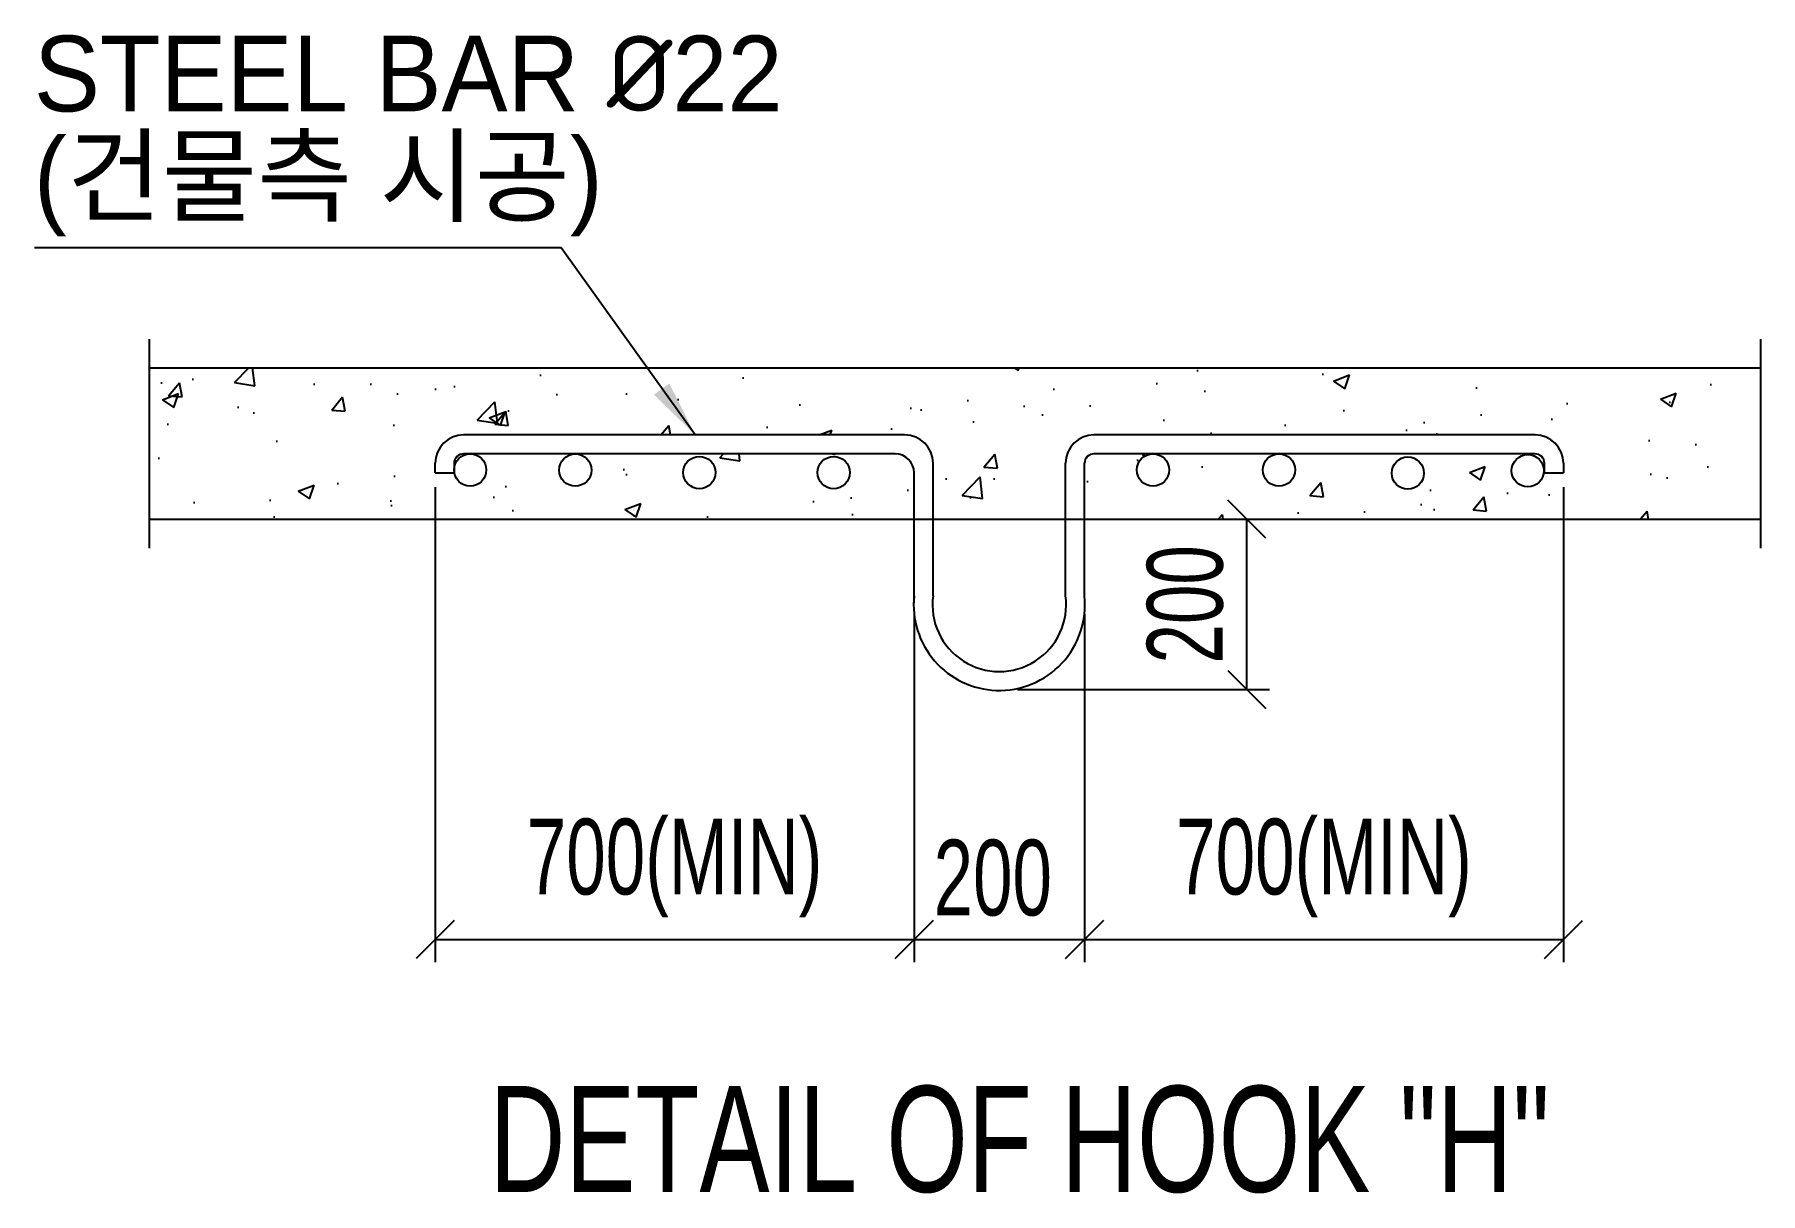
# Model space of a CAD drawing. Extents: x -1261 to 1017, y -1 to 1529.
import ezdxf
from ezdxf.enums import TextEntityAlignment as Align
from ezdxf.lldxf.tags import DXFTag

# ---------------------------------------------------------------- set-up
doc = ezdxf.new("R2010")
doc.units = 0
for name, color, linetype in [('DIM', 7, 'Continuous'), ('IMGLINE', 7, 'Continuous'), ('OUTLINE', 3, 'Continuous'), ('TEXT', 7, 'Continuous')]:
    doc.layers.add(name, color=color, linetype=linetype)
doc.styles.get("Standard").update_dxf_attribs({"font": 'TKReg_1.ttf', "width": 0.7, "height": 100})
doc.styles.add('스타일1', font='')
doc.styles.get('스타일1').set_extended_font_data('Gulim')
tags = doc.linetypes.add('PHANTOM2', pattern=[1.25, 0.625, -0.125, 0.125, -0.125, 0.125, -0.125]).pattern_tags.tags
tags[14:15] = [DXFTag(74, 4), DXFTag(75, 0), DXFTag(340, '0'), DXFTag(46, 1.0), DXFTag(50, 0.0), DXFTag(44, 0.0), DXFTag(45, 0.0)]
tags[12:13] = [DXFTag(74, 4), DXFTag(75, 0), DXFTag(340, '0'), DXFTag(46, 1.0), DXFTag(50, 0.0), DXFTag(44, 0.0), DXFTag(45, 0.0)]
tags[10:11] = [DXFTag(74, 4), DXFTag(75, 0), DXFTag(340, '0'), DXFTag(46, 1.0), DXFTag(50, 0.0), DXFTag(44, 0.0), DXFTag(45, 0.0)]
tags[8:9] = [DXFTag(74, 4), DXFTag(75, 0), DXFTag(340, '0'), DXFTag(46, 1.0), DXFTag(50, 0.0), DXFTag(44, 0.0), DXFTag(45, 0.0)]
tags[6:7] = [DXFTag(74, 4), DXFTag(75, 0), DXFTag(340, '0'), DXFTag(46, 1.0), DXFTag(50, 0.0), DXFTag(44, 0.0), DXFTag(45, 0.0)]
tags[4:5] = [DXFTag(74, 4), DXFTag(75, 0), DXFTag(340, '0'), DXFTag(46, 1.0), DXFTag(50, 0.0), DXFTag(44, 0.0), DXFTag(45, 0.0)]
doc.dimstyles.new('D50', dxfattribs={"dimtxt": 100, "dimasz": 40, "dimexe": 20, "dimexo": 10, "dimgap": 20, "dimtad": 1, "dimdec": 0, "dimdsep": 46, "dimtxsty": 'Standard', "dimblk": 'OBLIQUE', "dimcen": 0, "dimadec": 0, "dimazin": 2, "dimtfac": 1, "dimtdec": 0, "dimtmove": 0, "dimatfit": 3, "dimfxl": 0, "dimtolj": 1, "dimlwd": -1, "dimlwe": -1, "dimarcsym": 0})
doc.dimstyles.get("Standard").update_dxf_attribs({"dimtxt": 80, "dimasz": 50, "dimexe": 30, "dimexo": 20, "dimgap": 30, "dimtad": 1, "dimdec": 4, "dimzin": 12, "dimdsep": 46, "dimtxsty": 'Standard', "dimblk": 'OBLIQUE', "dimcen": 2.5, "dimadec": 0, "dimazin": 3, "dimtfac": 1, "dimtdec": 4, "dimtofl": 0, "dimtmove": 0, "dimatfit": 3, "dimfxl": 0, "dimtolj": 1, "dimtzin": 0, "dimarcsym": 0})

# ---------------------------------------------------------------- blocks, each defined once
blk = doc.blocks.new('_Oblique')
at = {"color": 0, "linetype": 'ByBlock', "lineweight": -2}
blk.add_line((-0.5, -0.5), (0.5, 0.5), dxfattribs=at)
blk = doc.blocks.new('*D3')
at = {"layer": 'DEFPOINTS', "color": 0, "transparency": 16777216}
for p in [(-732.4, 951.5), (-100.3, 783.9), (-100.3, 334.3)]:
    blk.add_point(p, dxfattribs=at)
at = {"layer": 'DIM', "color": 0, "lineweight": -2, "transparency": 16777216}
for p, q in [((-732.4, 931.5), (-732.4, 304.3)), ((-100.3, 763.9), (-100.3, 304.3)), ((-732.4, 334.3), (-100.3, 334.3))]:
    blk.add_line(p, q, dxfattribs=at)
at = {"layer": 'DIM', "color": 0, "lineweight": -2, "transparency": 16777216, "xscale": 50, "yscale": 50, "zscale": 50, "rotation": 180}
blk.add_blockref('_Oblique', (-732.4, 334.3), dxfattribs=at)
at = {"layer": 'DIM', "color": 0, "lineweight": -2, "transparency": 16777216, "xscale": 50, "yscale": 50, "zscale": 50}
blk.add_blockref('_Oblique', (-100.3, 334.3), dxfattribs=at)
at = {"layer": 'DIM', "color": 0, "transparency": 16777216, "insert": (-416.4, 428.7), "char_height": 100, "attachment_point": 5}
blk.add_mtext('\\A1;700(MIN)', dxfattribs=at)
blk = doc.blocks.new('*D4')
at = {"layer": 'DEFPOINTS', "color": 0, "transparency": 16777216}
for p in [(-100.3, 783.9), (124.5, 783.9), (124.5, 334.2)]:
    blk.add_point(p, dxfattribs=at)
at = {"layer": 'DIM', "color": 0, "lineweight": -2, "transparency": 16777216}
for p, q in [((-100.3, 763.9), (-100.3, 304.2)), ((124.5, 763.9), (124.5, 304.2)), ((-100.3, 334.2), (124.5, 334.2))]:
    blk.add_line(p, q, dxfattribs=at)
at = {"layer": 'DIM', "color": 0, "lineweight": -2, "transparency": 16777216, "xscale": 50, "yscale": 50, "zscale": 50, "rotation": 180}
blk.add_blockref('_Oblique', (-100.3, 334.2), dxfattribs=at)
at = {"layer": 'DIM', "color": 0, "lineweight": -2, "transparency": 16777216, "xscale": 50, "yscale": 50, "zscale": 50}
blk.add_blockref('_Oblique', (124.5, 334.2), dxfattribs=at)
at = {"layer": 'DIM', "color": 0, "transparency": 16777216, "insert": (3.5, 415.3), "char_height": 100, "attachment_point": 5}
blk.add_mtext('\\A1;200', dxfattribs=at)
blk = doc.blocks.new('*D5')
at = {"layer": 'DEFPOINTS', "color": 0, "transparency": 16777216}
for p in [(16.1, 889.1), (338.7, 889.1), (16.1, 664.3)]:
    blk.add_point(p, dxfattribs=at)
at = {"layer": 'DIM', "color": 0, "lineweight": -2, "transparency": 16777216}
for p, q in [((36.1, 889.1), (368.7, 889.1)), ((338.7, 664.3), (338.7, 889.1)), ((36.1, 664.3), (368.7, 664.3))]:
    blk.add_line(p, q, dxfattribs=at)
at = {"layer": 'DIM', "color": 0, "lineweight": -2, "transparency": 16777216, "xscale": 50, "yscale": 50, "zscale": 50}
for p, rotation in [((338.7, 889.1), 90), ((338.7, 664.3), 270)]:
    blk.add_blockref('_Oblique', p, dxfattribs=dict(at, rotation=rotation))
at = {"layer": 'DIM', "color": 0, "transparency": 16777216, "insert": (257.6, 776.7), "char_height": 100, "attachment_point": 5, "rotation": 90}
blk.add_mtext('\\A1;200', dxfattribs=at)
blk = doc.blocks.new('*D6')
at = {"layer": 'DEFPOINTS', "color": 0, "transparency": 16777216}
for p in [(756.6, 951.5), (124.5, 765.4), (756.6, 334.3)]:
    blk.add_point(p, dxfattribs=at)
at = {"layer": 'DIM', "color": 0, "lineweight": -2, "transparency": 16777216}
for p, q in [((756.6, 931.5), (756.6, 304.3)), ((124.5, 745.4), (124.5, 304.3)), ((124.5, 334.3), (756.6, 334.3))]:
    blk.add_line(p, q, dxfattribs=at)
at = {"layer": 'DIM', "color": 0, "lineweight": -2, "transparency": 16777216, "xscale": 50, "yscale": 50, "zscale": 50, "rotation": 180}
blk.add_blockref('_Oblique', (124.5, 334.3), dxfattribs=at)
at = {"layer": 'DIM', "color": 0, "lineweight": -2, "transparency": 16777216, "xscale": 50, "yscale": 50, "zscale": 50}
blk.add_blockref('_Oblique', (756.6, 334.3), dxfattribs=at)
at = {"layer": 'DIM', "color": 0, "transparency": 16777216, "insert": (440.6, 428.7), "char_height": 100, "attachment_point": 5}
blk.add_mtext('\\A1;700(MIN)', dxfattribs=at)

msp = doc.modelspace()

# ---------------------------------------------------------------- hatches: boundary and pattern name
at = {"layer": 'OUTLINE'}
h = msp.add_hatch(dxfattribs=at)
h.set_pattern_fill('AR-CONC', color=256, scale=30)
h.set_pattern_definition([(50, (-10003.96, 56.08), (215.178, -18.8256), [22.5, -247.5]), (355, (-10003.96, 56.08), (-41.6254, 225.6576), [18, -198]), (100.4514, (-9986.03, 54.5), (173.5527, 206.832), [19.122, -210.3426]), (46.1842, (-10003.96, 116.08), (320.1724, -49.656), [33.75, -371.25]), (96.6356, (-9977.28, 111.94), (280.399, 292.236), [28.683, -315.514]), (351.184, (-10003.96, 116.08), (280.399, 292.236), [27, -297]), (21, (-9973.96, 101.08), (179.072, -120.7857), [22.5, -247.5]), (326, (-9973.96, 101.08), (72.9946, 217.545), [18, -198]), (71.4514, (-9959.03, 91.01), (252.0667, 96.7593), [19.122, -210.3426]), (37.5, (-10003.96, 56.08), (3.64796, 99.86816), [0, -195.6, 0, -201, 0, -198.75]), (7.5, (-10003.96, 56.08), (78.9209, 118.3235), [0, -114.6, 0, -191.1, 0, -75.75]), (327.5, (-10070.86, 56.08), (160.14673, -6.76646), [0, -75, 0, -234, 0, -310.5]), (317.5, (-10100.86, 56.08), (174.9559, 30.0315), [0, -97.5, 0, -155.4, 0, -220.5])])
h.paths.add_polyline_path([(137.02882, 1000.35811), (719.09167, 1000.35811, -0.4142135624), (756.57095, 962.87883), (756.57095, 950.38573), (730.68238, 950.38573, -0.9387305505), (688.25305, 953.07019, -0.4142135624), (709.55264, 974.36978), (385.54016, 974.93693, -0.3550158309), (402.47776, 954.08877, -1), (359.87859, 954.08877, -0.4027512632), (380.34147, 975.37192), (214.16046, 975.37192, -0.4257695234), (236.29675, 954.08877, -1), (193.69758, 954.08877, -0.4027512632), (214.16046, 975.37192), (137.02882, 975.37192, 0.4142135624), (124.53572, 962.87883), (124.53572, 889.06274), (1016.65057, 889.06274), (1016.65057, 1088.95227), (-362.80541, 1088.95227), (-422.55163, 1000.35811), (-112.8331, 1000.35811, -0.4142135624), (-75.35381, 962.87883), (-75.35381, 889.06274), (99.54953, 887.92025), (99.54953, 962.87883, -0.4142135624)])
h.paths.add_polyline_path([(572.54919, 949.90335, -1), (529.95002, 949.90335, -1)], flags=16)
h.paths.add_polyline_path([(-694.89594, 1000.35811), (-422.55163, 1000.35811), (-362.80541, 1088.95227), (-1109.68958, 1088.95227), (-1109.68958, 889.06274), (-100.34, 889.06274), (-100.34, 950.38573, 0.4142135624), (-125.32619, 975.37192), (-547.43652, 975.21242, -0.4142135624), (-526.13693, 953.91284, -1), (-568.73611, 953.91284, -0.4142135624), (-547.43652, 975.21242), (-686.90117, 975.36328, -0.4239242641), (-664.89796, 954.07531, -0.9165296995), (-707.17515, 950.38573), (-732.37523, 950.38573), (-732.37523, 962.87883, -0.4142135624)])
h.paths.add_polyline_path([(-362.42732, 950.62188, -1), (-405.0265, 950.62188, -1)], flags=16)
h.paths.add_polyline_path([(-185.21053, 950.62188, -1), (-227.8097, 950.62188, -1)], flags=16)

# ---------------------------------------------------------------- linework, layer by layer
at = {"layer": 'IMGLINE', "linetype": 'PHANTOM2', "ltscale": 300}
for p, q in [((-1109.68958, 1126.8448), (-1109.68958, 850.87397)), ((1016.65057, 1126.8448), (1016.65057, 850.87397))]:
    msp.add_line(p, q, dxfattribs=at)
at = {"layer": 'OUTLINE', "linetype": 'Continuous'}
for p, q in [((-1109.68958, 1088.95227), (1016.65057, 1088.95227)), ((-1109.68958, 889.06274), (-75.35381, 889.06274)), ((99.54953, 889.06274), (1016.65057, 889.06274))]:
    msp.add_line(p, q, dxfattribs=at)
at = {"layer": 'OUTLINE', "color": 3, "linetype": 'Continuous'}
for p, q in [((-112.8331, 1000.35811), (-694.89594, 1000.35811)), ((719.09167, 1000.35811), (137.02882, 1000.35811)), ((-732.37523, 950.38573), (-732.37523, 962.87883)), ((-707.38904, 962.87883), (-707.38904, 950.38573)), ((-125.32619, 975.37192), (-694.89594, 975.37192)), ((-75.35381, 887.92025), (-75.35381, 962.87883)), ((99.54953, 887.92025), (99.54953, 962.87883)), ((124.53572, 787.97548), (124.53572, 962.87883)), ((719.09167, 975.37192), (137.02882, 975.37192)), ((731.58476, 950.38573), (731.58476, 962.87883)), ((756.57095, 962.87883), (756.57095, 950.38573)), ((-732.37523, 950.38573), (-707.38904, 950.38573)), ((-100.34, 887.92025), (-100.34, 950.38573)), ((731.58476, 950.38573), (756.57095, 950.38573)), ((-100.34, 778.7771), (-100.34, 887.92025)), ((-75.35381, 787.97548), (-75.35381, 887.92025)), ((99.54953, 787.97548), (99.54953, 887.92025))]:
    msp.add_line(p, q, dxfattribs=at)
at = {"layer": 'OUTLINE'}
msp.add_line((-75.35381, 889.06274), (99.54953, 889.06274), dxfattribs=at)
at = {"layer": 'OUTLINE', "color": 3, "linetype": 'Continuous'}
for centre in [(-686.19755, 954.07531), (-547.43652, 953.91284), (-383.72691, 950.62188), (-206.51012, 950.62188), (214.99716, 954.08877), (381.17817, 954.08877), (551.24961, 949.90335), (709.55264, 953.07019)]:
    msp.add_circle(centre, 21.29959, dxfattribs=at)
for centre, radius, start, end in [((-694.89594, 962.87883), 37.47929, 90, 180), ((-112.8331, 962.87883), 37.47929, 0, 90), ((137.02882, 962.87883), 37.47929, 90, 180), ((719.09167, 962.87883), 37.47929, 0, 90), ((-694.89594, 962.87883), 12.4931, 90, 180), ((-125.32619, 950.38573), 24.98619, 0, 90), ((137.02882, 962.87883), 12.4931, 90, 180), ((719.09167, 962.87883), 12.4931, 0, 90), ((12.09786, 776.10704), 113.06252, 173.97442499, 267.98878731), ((12.09786, 776.26321), 88.23249, 172.37185033, 7.62814967), ((12.09786, 776.10704), 113.06252, 267.98878731, 6.02557501)]:
    msp.add_arc(centre, radius, start, end, dxfattribs=at)
at = {"layer": 'OUTLINE', "color": 4}
msp.add_solid([(-423.44039, 1068.22157), (-443.59665, 1053.43221), (-389.15043, 1000.35812)], dxfattribs=at)

# ---------------------------------------------------------------- texts
at = {"layer": 'TEXT', "color": 2, "linetype": 'Continuous', "width": 0.74}
msp.add_text('DETAIL OF HOOK "H"', height=139.9999976, dxfattribs=at).set_placement((38.98443, 0.95656), align=Align.CENTER)
at = {"layer": 'TEXT', "color": 4, "insert": (-1262.0784, 1527.42985), "char_height": 100, "width": 1188.1676001, "attachment_point": 1, "line_spacing_factor": 0.81, "style": '스타일1'}
msp.add_mtext('STEEL BAR {\\fISOCPEUR|b0|i0|c0|p34;%%C}22\\P(건물측 시공)', dxfattribs=at)

# ---------------------------------------------------------------- dimensions: what is measured, and where the dimension line sits
at = {"layer": 'DIM'}
for base, p1, p2, picture, middle in [((-100.34, 334.26762), (-732.37523, 951.52822), (-100.34, 783.93662), '*D3', (-416.35762, 428.6744)), ((756.57095, 334.26762), (124.53572, 765.38109), (756.57095, 951.52822), '*D6', (440.55334, 428.6744))]:
    dim = msp.add_linear_dim(base=base, p1=p1, p2=p2, text='700(MIN)', dimstyle='Standard', dxfattribs=at)
    dim.commit()
    dim.dimension.update_dxf_attribs({"geometry": picture, "text_midpoint": middle})
dim = msp.add_linear_dim(base=(338.68179, 889.06274), p1=(16.0658, 664.25666), p2=(16.0658, 889.06274), angle=90, text='200', dimstyle='Standard', dxfattribs=at)
dim.commit()
dim.dimension.update_dxf_attribs({"geometry": '*D5', "text_midpoint": (338.68179, 776.6597), "dimtype": 160})
dim = msp.add_linear_dim(base=(124.53572, 334.22694), p1=(-100.34, 783.93662), p2=(124.53572, 783.93662), text='200', dimstyle='Standard', dxfattribs=at)
dim.commit()
dim.dimension.update_dxf_attribs({"geometry": '*D4', "text_midpoint": (3.54692, 334.22694), "dimtype": 160})

# ---------------------------------------------------------------- leaders
at = {"color": 4, "has_arrowhead": 0}
msp.add_leader([(-389.15043, 1000.35812), (-566.3326, 1247.37164), (-1261.1573, 1247.37164)], dimstyle='D50', override={"dimtxsty": '스타일1'}, dxfattribs=at)

doc.saveas('drawing.dxf')
